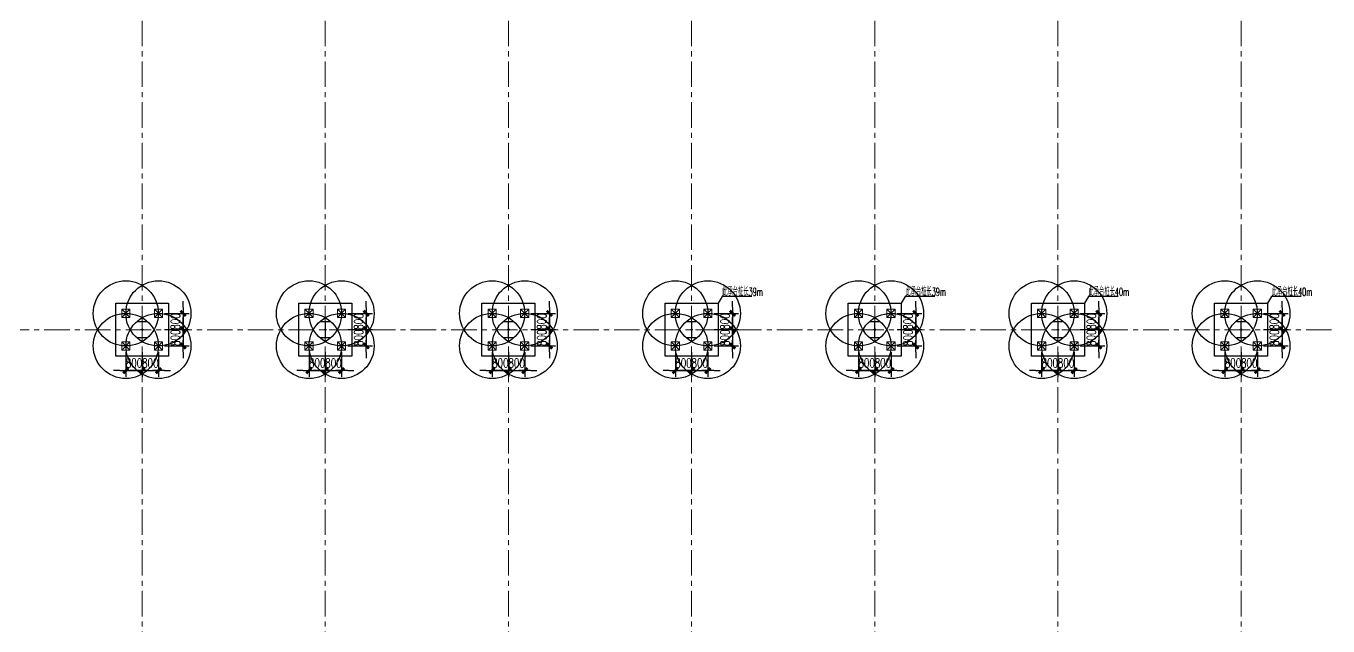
# Model space of a CAD drawing. Extents: x -1201378 to 2367219, y -619313 to 244905.
# Drawn here: x -770463 to -706489, y -233898 to -204438 of the extents above; entities that cross this region are included whole.
import ezdxf
from ezdxf.enums import TextEntityAlignment as Align

# ---------------------------------------------------------------- set-up
doc = ezdxf.new("R2010")
doc.units = 0
doc.header["$LTSCALE"] = 1000
doc.linetypes.add('CENTER', pattern=[2, 1.25, -0.25, 0.25, -0.25])
doc.layers.get('0').update_dxf_attribs({"linetype": 'CONTINUOUS'})
doc.layers.get('Defpoints').update_dxf_attribs({"linetype": 'CONTINUOUS'})
for name, color, linetype in [('A-WINDOW', 140, 'CONTINUOUS'), ('S-BG', 131, 'CONTINUOUS'), ('S-DIMZ', 115, 'CONTINUOUS'), ('S-DOTE1', 140, 'CENTER'), ('S-HATCH1-W', 252, 'CONTINUOUS')]:
    doc.layers.add(name, color=color, linetype=linetype)
for name, color, linetype, lineweight in [('S-axis', 111, 'CONTINUOUS', 0), ('S-col', 2, 'CONTINUOUS', 0), ('S-dote', 5, 'CENTER', 0), ('S-zhuang', 1, 'CONTINUOUS', 0)]:
    doc.layers.add(name, color=color, linetype=linetype, lineweight=lineweight)
doc.styles.add('SS1', font='tj-romans1.shx', dxfattribs={"width": 0.7, "bigfont": 'tj-hztxt1.shx'})
doc.dimstyles.new('S-150-ARCHI', dxfattribs={"dimscale": 150, "dimtxt": 3, "dimasz": 2, "dimexe": 2, "dimexo": 2, "dimgap": 1, "dimtad": 1, "dimdec": 0, "dimzin": 0, "dimdsep": 46, "dimtxsty": 'SS1', "dimblk1": 'TT', "dimblk2": 'TT', "dimsah": 1, "dimcen": 1, "dimclrd": 256, "dimclre": 256, "dimclrt": 256, "dimadec": 0, "dimazin": 0, "dimtfac": 1, "dimtdec": 0, "dimtix": 1, "dimtmove": 2, "dimatfit": 0, "dimldrblk": 'TT', "dimfxl": 2, "dimtolj": 1, "dimtzin": 0, "dimarcsym": 0})

# ---------------------------------------------------------------- blocks, each defined once
blk = doc.blocks.new('w42343243')
at = {"layer": 'S-col'}
blk.add_lwpolyline([(-165069, 621020), (-164639, 621020), (-164639, 621002), (-164848, 621002), (-164848, 620238), (-164639, 620238), (-164639, 620220), (-165069, 620220), (-165069, 620238), (-164860, 620238), (-164860, 621002), (-165069, 621002)], close=True, dxfattribs=at)
blk = doc.blocks.new('42343')
at = {"layer": 'A-WINDOW'}
for p in [(-45000, -35800), (-36000, -35800), (-27000, -35800), (-18000, -35800), (-9000, -35800), (0, -35800), (9000, -35800)]:
    blk.add_blockref('w42343243', p, dxfattribs=at)
blk = doc.blocks.new('3#轴网')
at = {"layer": 'S-dote'}
for p, q in [((-164758.5, -363428.2), (-164758.5, -277944.2)), ((-155758.5, -363428.2), (-155758.5, -277944.2)), ((-146758.5, -363428.2), (-146758.5, -277944.2)), ((-137758.5, -363428.2), (-137758.5, -277944.2)), ((-128758.5, -363428.2), (-128758.5, -277944.2)), ((-119758.5, -363428.2), (-119758.5, -277944.2)), ((-110758.5, -363428.2), (-110758.5, -277944.2)), ((-78316.2, -319348.2), (-273210.6, -319348.2))]:
    blk.add_line(p, q, dxfattribs=at)
blk = doc.blocks.new('S-ZHUANG-400')
at = {"layer": 'S-zhuang'}
for p, q in [((200, -200), (-200, 200)), ((-200, -200), (200, 200))]:
    blk.add_line(p, q, dxfattribs=at)
blk.add_lwpolyline([(-200, 200), (200, 200), (200, -200), (-200, -200)], close=True, dxfattribs=at)
blk = doc.blocks.new('CT4')
at = {"layer": 'Defpoints'}
for centre in [(-100831, -168442), (-99231, -168442), (-100831, -170042), (-99231, -170042)]:
    blk.add_circle(centre, 1600, dxfattribs=at)
at = {"layer": 'S-DOTE1', "ltscale": 0.25}
for p, q in [((-99971, -169242), (-100091, -169242)), ((-100031, -169182), (-100031, -169302))]:
    blk.add_line(p, q, dxfattribs=at)
at = {"layer": 'S-HATCH1-W'}
blk.add_lwpolyline([(-101331, -170542), (-101331, -167942), (-98731, -167942), (-98731, -170542)], close=True, dxfattribs=at)
at = {"layer": 'S-zhuang', "rotation": 90.00000000000001}
for p in [(-100831, -168442), (-99231, -168442), (-100831, -170042), (-99231, -170042)]:
    blk.add_blockref('S-ZHUANG-400', p, dxfattribs=at)
blk = doc.blocks.new('TT')
blk.add_line((-0.97, 0), (0.97, 0))
at = {"const_width": 0.45}
blk.add_lwpolyline([(-0.44, -0.44), (0.44, 0.44)], dxfattribs=at)
blk = doc.blocks.new('*D666')
at = {"layer": 'Defpoints', "color": 0, "transparency": 16777216}
for p in [(-765558, -220148), (-764758, -220148), (-764758, -221361)]:
    blk.add_point(p, dxfattribs=at)
at = {"layer": 'S-DIMZ', "lineweight": -2, "transparency": 16777216}
for p, q in [((-765558, -220448), (-765558, -221661)), ((-764758, -220448), (-764758, -221661)), ((-765858, -221361), (-766158, -221361)), ((-765558, -221361), (-764758, -221361)), ((-764458, -221361), (-764158, -221361))]:
    blk.add_line(p, q, dxfattribs=at)
at = {"layer": 'S-DIMZ', "lineweight": -2, "transparency": 16777216, "xscale": 300, "yscale": 300, "zscale": 300}
blk.add_blockref('TT', (-765558, -221361), dxfattribs=at)
at = {"layer": 'S-DIMZ', "lineweight": -2, "transparency": 16777216, "xscale": 300, "yscale": 300, "zscale": 300, "rotation": 180}
blk.add_blockref('TT', (-764758, -221361), dxfattribs=at)
at = {"layer": 'S-DIMZ', "transparency": 16777216, "insert": (-765158, -220986), "char_height": 450, "attachment_point": 5, "style": 'SS1'}
blk.add_mtext('\\A1;800', dxfattribs=at)
blk = doc.blocks.new('*D667')
at = {"layer": 'Defpoints', "color": 0, "transparency": 16777216}
for p in [(-764758, -220148), (-763958, -220148), (-763958, -221361)]:
    blk.add_point(p, dxfattribs=at)
at = {"layer": 'S-DIMZ', "lineweight": -2, "transparency": 16777216}
for p, q in [((-764758, -220448), (-764758, -221661)), ((-763958, -220448), (-763958, -221661)), ((-765058, -221361), (-765358, -221361)), ((-764758, -221361), (-763958, -221361)), ((-763658, -221361), (-763358, -221361))]:
    blk.add_line(p, q, dxfattribs=at)
at = {"layer": 'S-DIMZ', "lineweight": -2, "transparency": 16777216, "xscale": 300, "yscale": 300, "zscale": 300}
blk.add_blockref('TT', (-764758, -221361), dxfattribs=at)
at = {"layer": 'S-DIMZ', "lineweight": -2, "transparency": 16777216, "xscale": 300, "yscale": 300, "zscale": 300, "rotation": 180}
blk.add_blockref('TT', (-763958, -221361), dxfattribs=at)
at = {"layer": 'S-DIMZ', "transparency": 16777216, "insert": (-764358, -220986), "char_height": 450, "attachment_point": 5, "style": 'SS1'}
blk.add_mtext('\\A1;800', dxfattribs=at)
blk = doc.blocks.new('*D668')
at = {"layer": 'Defpoints', "color": 0, "transparency": 16777216}
for p in [(-763958, -218548), (-763958, -219348), (-762746, -219348)]:
    blk.add_point(p, dxfattribs=at)
at = {"layer": 'S-DIMZ', "lineweight": -2, "transparency": 16777216}
for p, q in [((-762746, -218248), (-762746, -217948)), ((-763658, -218548), (-762446, -218548)), ((-762746, -218548), (-762746, -219348)), ((-763658, -219348), (-762446, -219348)), ((-762746, -219648), (-762746, -219948))]:
    blk.add_line(p, q, dxfattribs=at)
at = {"layer": 'S-DIMZ', "lineweight": -2, "transparency": 16777216, "xscale": 300, "yscale": 300, "zscale": 300}
for p, rotation in [((-762746, -218548), 270), ((-762746, -219348), 90)]:
    blk.add_blockref('TT', p, dxfattribs=dict(at, rotation=rotation))
at = {"layer": 'S-DIMZ', "transparency": 16777216, "insert": (-763121, -218948), "char_height": 450, "attachment_point": 5, "rotation": 90, "style": 'SS1'}
blk.add_mtext('\\A1;800', dxfattribs=at)
blk = doc.blocks.new('*D669')
at = {"layer": 'Defpoints', "color": 0, "transparency": 16777216}
for p in [(-763958, -219348), (-763958, -220148), (-762746, -220148)]:
    blk.add_point(p, dxfattribs=at)
at = {"layer": 'S-DIMZ', "lineweight": -2, "transparency": 16777216}
for p, q in [((-762746, -219048), (-762746, -218748)), ((-763658, -219348), (-762446, -219348)), ((-762746, -219348), (-762746, -220148)), ((-763658, -220148), (-762446, -220148)), ((-762746, -220448), (-762746, -220748))]:
    blk.add_line(p, q, dxfattribs=at)
at = {"layer": 'S-DIMZ', "lineweight": -2, "transparency": 16777216, "xscale": 300, "yscale": 300, "zscale": 300}
for p, rotation in [((-762746, -219348), 270), ((-762746, -220148), 90)]:
    blk.add_blockref('TT', p, dxfattribs=dict(at, rotation=rotation))
at = {"layer": 'S-DIMZ', "transparency": 16777216, "insert": (-763121, -219748), "char_height": 450, "attachment_point": 5, "rotation": 90, "style": 'SS1'}
blk.add_mtext('\\A1;800', dxfattribs=at)
blk = doc.blocks.new('*D682')
at = {"layer": 'Defpoints', "color": 0, "transparency": 16777216}
for p in [(-756558, -220148), (-755758, -220148), (-755758, -221361)]:
    blk.add_point(p, dxfattribs=at)
at = {"layer": 'S-DIMZ', "lineweight": -2, "transparency": 16777216}
for p, q in [((-756558, -220448), (-756558, -221661)), ((-755758, -220448), (-755758, -221661)), ((-756858, -221361), (-757158, -221361)), ((-756558, -221361), (-755758, -221361)), ((-755458, -221361), (-755158, -221361))]:
    blk.add_line(p, q, dxfattribs=at)
at = {"layer": 'S-DIMZ', "lineweight": -2, "transparency": 16777216, "xscale": 300, "yscale": 300, "zscale": 300}
blk.add_blockref('TT', (-756558, -221361), dxfattribs=at)
at = {"layer": 'S-DIMZ', "lineweight": -2, "transparency": 16777216, "xscale": 300, "yscale": 300, "zscale": 300, "rotation": 180}
blk.add_blockref('TT', (-755758, -221361), dxfattribs=at)
at = {"layer": 'S-DIMZ', "transparency": 16777216, "insert": (-756158, -220986), "char_height": 450, "attachment_point": 5, "style": 'SS1'}
blk.add_mtext('\\A1;800', dxfattribs=at)
blk = doc.blocks.new('*D683')
at = {"layer": 'Defpoints', "color": 0, "transparency": 16777216}
for p in [(-755758, -220148), (-754958, -220148), (-754958, -221361)]:
    blk.add_point(p, dxfattribs=at)
at = {"layer": 'S-DIMZ', "lineweight": -2, "transparency": 16777216}
for p, q in [((-755758, -220448), (-755758, -221661)), ((-754958, -220448), (-754958, -221661)), ((-756058, -221361), (-756358, -221361)), ((-755758, -221361), (-754958, -221361)), ((-754658, -221361), (-754358, -221361))]:
    blk.add_line(p, q, dxfattribs=at)
at = {"layer": 'S-DIMZ', "lineweight": -2, "transparency": 16777216, "xscale": 300, "yscale": 300, "zscale": 300}
blk.add_blockref('TT', (-755758, -221361), dxfattribs=at)
at = {"layer": 'S-DIMZ', "lineweight": -2, "transparency": 16777216, "xscale": 300, "yscale": 300, "zscale": 300, "rotation": 180}
blk.add_blockref('TT', (-754958, -221361), dxfattribs=at)
at = {"layer": 'S-DIMZ', "transparency": 16777216, "insert": (-755358, -220986), "char_height": 450, "attachment_point": 5, "style": 'SS1'}
blk.add_mtext('\\A1;800', dxfattribs=at)
blk = doc.blocks.new('*D684')
at = {"layer": 'Defpoints', "color": 0, "transparency": 16777216}
for p in [(-754958, -218548), (-754958, -219348), (-753746, -219348)]:
    blk.add_point(p, dxfattribs=at)
at = {"layer": 'S-DIMZ', "lineweight": -2, "transparency": 16777216}
for p, q in [((-753746, -218248), (-753746, -217948)), ((-754658, -218548), (-753446, -218548)), ((-753746, -218548), (-753746, -219348)), ((-754658, -219348), (-753446, -219348)), ((-753746, -219648), (-753746, -219948))]:
    blk.add_line(p, q, dxfattribs=at)
at = {"layer": 'S-DIMZ', "lineweight": -2, "transparency": 16777216, "xscale": 300, "yscale": 300, "zscale": 300}
for p, rotation in [((-753746, -218548), 270), ((-753746, -219348), 90)]:
    blk.add_blockref('TT', p, dxfattribs=dict(at, rotation=rotation))
at = {"layer": 'S-DIMZ', "transparency": 16777216, "insert": (-754121, -218948), "char_height": 450, "attachment_point": 5, "rotation": 90, "style": 'SS1'}
blk.add_mtext('\\A1;800', dxfattribs=at)
blk = doc.blocks.new('*D685')
at = {"layer": 'Defpoints', "color": 0, "transparency": 16777216}
for p in [(-754958, -219348), (-754958, -220148), (-753746, -220148)]:
    blk.add_point(p, dxfattribs=at)
at = {"layer": 'S-DIMZ', "lineweight": -2, "transparency": 16777216}
for p, q in [((-753746, -219048), (-753746, -218748)), ((-754658, -219348), (-753446, -219348)), ((-753746, -219348), (-753746, -220148)), ((-754658, -220148), (-753446, -220148)), ((-753746, -220448), (-753746, -220748))]:
    blk.add_line(p, q, dxfattribs=at)
at = {"layer": 'S-DIMZ', "lineweight": -2, "transparency": 16777216, "xscale": 300, "yscale": 300, "zscale": 300}
for p, rotation in [((-753746, -219348), 270), ((-753746, -220148), 90)]:
    blk.add_blockref('TT', p, dxfattribs=dict(at, rotation=rotation))
at = {"layer": 'S-DIMZ', "transparency": 16777216, "insert": (-754121, -219748), "char_height": 450, "attachment_point": 5, "rotation": 90, "style": 'SS1'}
blk.add_mtext('\\A1;800', dxfattribs=at)
blk = doc.blocks.new('*D698')
at = {"layer": 'Defpoints', "color": 0, "transparency": 16777216}
for p in [(-747558, -220148), (-746758, -220148), (-746758, -221361)]:
    blk.add_point(p, dxfattribs=at)
at = {"layer": 'S-DIMZ', "lineweight": -2, "transparency": 16777216}
for p, q in [((-747558, -220448), (-747558, -221661)), ((-746758, -220448), (-746758, -221661)), ((-747858, -221361), (-748158, -221361)), ((-747558, -221361), (-746758, -221361)), ((-746458, -221361), (-746158, -221361))]:
    blk.add_line(p, q, dxfattribs=at)
at = {"layer": 'S-DIMZ', "lineweight": -2, "transparency": 16777216, "xscale": 300, "yscale": 300, "zscale": 300}
blk.add_blockref('TT', (-747558, -221361), dxfattribs=at)
at = {"layer": 'S-DIMZ', "lineweight": -2, "transparency": 16777216, "xscale": 300, "yscale": 300, "zscale": 300, "rotation": 180}
blk.add_blockref('TT', (-746758, -221361), dxfattribs=at)
at = {"layer": 'S-DIMZ', "transparency": 16777216, "insert": (-747158, -220986), "char_height": 450, "attachment_point": 5, "style": 'SS1'}
blk.add_mtext('\\A1;800', dxfattribs=at)
blk = doc.blocks.new('*D699')
at = {"layer": 'Defpoints', "color": 0, "transparency": 16777216}
for p in [(-746758, -220148), (-745958, -220148), (-745958, -221361)]:
    blk.add_point(p, dxfattribs=at)
at = {"layer": 'S-DIMZ', "lineweight": -2, "transparency": 16777216}
for p, q in [((-746758, -220448), (-746758, -221661)), ((-745958, -220448), (-745958, -221661)), ((-747058, -221361), (-747358, -221361)), ((-746758, -221361), (-745958, -221361)), ((-745658, -221361), (-745358, -221361))]:
    blk.add_line(p, q, dxfattribs=at)
at = {"layer": 'S-DIMZ', "lineweight": -2, "transparency": 16777216, "xscale": 300, "yscale": 300, "zscale": 300}
blk.add_blockref('TT', (-746758, -221361), dxfattribs=at)
at = {"layer": 'S-DIMZ', "lineweight": -2, "transparency": 16777216, "xscale": 300, "yscale": 300, "zscale": 300, "rotation": 180}
blk.add_blockref('TT', (-745958, -221361), dxfattribs=at)
at = {"layer": 'S-DIMZ', "transparency": 16777216, "insert": (-746358, -220986), "char_height": 450, "attachment_point": 5, "style": 'SS1'}
blk.add_mtext('\\A1;800', dxfattribs=at)
blk = doc.blocks.new('*D700')
at = {"layer": 'Defpoints', "color": 0, "transparency": 16777216}
for p in [(-745958, -218548), (-745958, -219348), (-744746, -219348)]:
    blk.add_point(p, dxfattribs=at)
at = {"layer": 'S-DIMZ', "lineweight": -2, "transparency": 16777216}
for p, q in [((-744746, -218248), (-744746, -217948)), ((-745658, -218548), (-744446, -218548)), ((-744746, -218548), (-744746, -219348)), ((-745658, -219348), (-744446, -219348)), ((-744746, -219648), (-744746, -219948))]:
    blk.add_line(p, q, dxfattribs=at)
at = {"layer": 'S-DIMZ', "lineweight": -2, "transparency": 16777216, "xscale": 300, "yscale": 300, "zscale": 300}
for p, rotation in [((-744746, -218548), 270), ((-744746, -219348), 90)]:
    blk.add_blockref('TT', p, dxfattribs=dict(at, rotation=rotation))
at = {"layer": 'S-DIMZ', "transparency": 16777216, "insert": (-745121, -218948), "char_height": 450, "attachment_point": 5, "rotation": 90, "style": 'SS1'}
blk.add_mtext('\\A1;800', dxfattribs=at)
blk = doc.blocks.new('*D701')
at = {"layer": 'Defpoints', "color": 0, "transparency": 16777216}
for p in [(-745958, -219348), (-745958, -220148), (-744746, -220148)]:
    blk.add_point(p, dxfattribs=at)
at = {"layer": 'S-DIMZ', "lineweight": -2, "transparency": 16777216}
for p, q in [((-744746, -219048), (-744746, -218748)), ((-745658, -219348), (-744446, -219348)), ((-744746, -219348), (-744746, -220148)), ((-745658, -220148), (-744446, -220148)), ((-744746, -220448), (-744746, -220748))]:
    blk.add_line(p, q, dxfattribs=at)
at = {"layer": 'S-DIMZ', "lineweight": -2, "transparency": 16777216, "xscale": 300, "yscale": 300, "zscale": 300}
for p, rotation in [((-744746, -219348), 270), ((-744746, -220148), 90)]:
    blk.add_blockref('TT', p, dxfattribs=dict(at, rotation=rotation))
at = {"layer": 'S-DIMZ', "transparency": 16777216, "insert": (-745121, -219748), "char_height": 450, "attachment_point": 5, "rotation": 90, "style": 'SS1'}
blk.add_mtext('\\A1;800', dxfattribs=at)
blk = doc.blocks.new('*D714')
at = {"layer": 'Defpoints', "color": 0, "transparency": 16777216}
for p in [(-738558, -220148), (-737758, -220148), (-737758, -221361)]:
    blk.add_point(p, dxfattribs=at)
at = {"layer": 'S-DIMZ', "lineweight": -2, "transparency": 16777216}
for p, q in [((-738558, -220448), (-738558, -221661)), ((-737758, -220448), (-737758, -221661)), ((-738858, -221361), (-739158, -221361)), ((-738558, -221361), (-737758, -221361)), ((-737458, -221361), (-737158, -221361))]:
    blk.add_line(p, q, dxfattribs=at)
at = {"layer": 'S-DIMZ', "lineweight": -2, "transparency": 16777216, "xscale": 300, "yscale": 300, "zscale": 300}
blk.add_blockref('TT', (-738558, -221361), dxfattribs=at)
at = {"layer": 'S-DIMZ', "lineweight": -2, "transparency": 16777216, "xscale": 300, "yscale": 300, "zscale": 300, "rotation": 180}
blk.add_blockref('TT', (-737758, -221361), dxfattribs=at)
at = {"layer": 'S-DIMZ', "transparency": 16777216, "insert": (-738158, -220986), "char_height": 450, "attachment_point": 5, "style": 'SS1'}
blk.add_mtext('\\A1;800', dxfattribs=at)
blk = doc.blocks.new('*D715')
at = {"layer": 'Defpoints', "color": 0, "transparency": 16777216}
for p in [(-737758, -220148), (-736958, -220148), (-736958, -221361)]:
    blk.add_point(p, dxfattribs=at)
at = {"layer": 'S-DIMZ', "lineweight": -2, "transparency": 16777216}
for p, q in [((-737758, -220448), (-737758, -221661)), ((-736958, -220448), (-736958, -221661)), ((-738058, -221361), (-738358, -221361)), ((-737758, -221361), (-736958, -221361)), ((-736658, -221361), (-736358, -221361))]:
    blk.add_line(p, q, dxfattribs=at)
at = {"layer": 'S-DIMZ', "lineweight": -2, "transparency": 16777216, "xscale": 300, "yscale": 300, "zscale": 300}
blk.add_blockref('TT', (-737758, -221361), dxfattribs=at)
at = {"layer": 'S-DIMZ', "lineweight": -2, "transparency": 16777216, "xscale": 300, "yscale": 300, "zscale": 300, "rotation": 180}
blk.add_blockref('TT', (-736958, -221361), dxfattribs=at)
at = {"layer": 'S-DIMZ', "transparency": 16777216, "insert": (-737358, -220986), "char_height": 450, "attachment_point": 5, "style": 'SS1'}
blk.add_mtext('\\A1;800', dxfattribs=at)
blk = doc.blocks.new('*D716')
at = {"layer": 'Defpoints', "color": 0, "transparency": 16777216}
for p in [(-736958, -218548), (-736958, -219348), (-735746, -219348)]:
    blk.add_point(p, dxfattribs=at)
at = {"layer": 'S-DIMZ', "lineweight": -2, "transparency": 16777216}
for p, q in [((-735746, -218248), (-735746, -217948)), ((-736658, -218548), (-735446, -218548)), ((-735746, -218548), (-735746, -219348)), ((-736658, -219348), (-735446, -219348)), ((-735746, -219648), (-735746, -219948))]:
    blk.add_line(p, q, dxfattribs=at)
at = {"layer": 'S-DIMZ', "lineweight": -2, "transparency": 16777216, "xscale": 300, "yscale": 300, "zscale": 300}
for p, rotation in [((-735746, -218548), 270), ((-735746, -219348), 90)]:
    blk.add_blockref('TT', p, dxfattribs=dict(at, rotation=rotation))
at = {"layer": 'S-DIMZ', "transparency": 16777216, "insert": (-736121, -218948), "char_height": 450, "attachment_point": 5, "rotation": 90, "style": 'SS1'}
blk.add_mtext('\\A1;800', dxfattribs=at)
blk = doc.blocks.new('*D717')
at = {"layer": 'Defpoints', "color": 0, "transparency": 16777216}
for p in [(-736958, -219348), (-736958, -220148), (-735746, -220148)]:
    blk.add_point(p, dxfattribs=at)
at = {"layer": 'S-DIMZ', "lineweight": -2, "transparency": 16777216}
for p, q in [((-735746, -219048), (-735746, -218748)), ((-736658, -219348), (-735446, -219348)), ((-735746, -219348), (-735746, -220148)), ((-736658, -220148), (-735446, -220148)), ((-735746, -220448), (-735746, -220748))]:
    blk.add_line(p, q, dxfattribs=at)
at = {"layer": 'S-DIMZ', "lineweight": -2, "transparency": 16777216, "xscale": 300, "yscale": 300, "zscale": 300}
for p, rotation in [((-735746, -219348), 270), ((-735746, -220148), 90)]:
    blk.add_blockref('TT', p, dxfattribs=dict(at, rotation=rotation))
at = {"layer": 'S-DIMZ', "transparency": 16777216, "insert": (-736121, -219748), "char_height": 450, "attachment_point": 5, "rotation": 90, "style": 'SS1'}
blk.add_mtext('\\A1;800', dxfattribs=at)
blk = doc.blocks.new('*D730')
at = {"layer": 'Defpoints', "color": 0, "transparency": 16777216}
for p in [(-729558, -220148), (-728758, -220148), (-728758, -221361)]:
    blk.add_point(p, dxfattribs=at)
at = {"layer": 'S-DIMZ', "lineweight": -2, "transparency": 16777216}
for p, q in [((-729558, -220448), (-729558, -221661)), ((-728758, -220448), (-728758, -221661)), ((-729858, -221361), (-730158, -221361)), ((-729558, -221361), (-728758, -221361)), ((-728458, -221361), (-728158, -221361))]:
    blk.add_line(p, q, dxfattribs=at)
at = {"layer": 'S-DIMZ', "lineweight": -2, "transparency": 16777216, "xscale": 300, "yscale": 300, "zscale": 300}
blk.add_blockref('TT', (-729558, -221361), dxfattribs=at)
at = {"layer": 'S-DIMZ', "lineweight": -2, "transparency": 16777216, "xscale": 300, "yscale": 300, "zscale": 300, "rotation": 180}
blk.add_blockref('TT', (-728758, -221361), dxfattribs=at)
at = {"layer": 'S-DIMZ', "transparency": 16777216, "insert": (-729158, -220986), "char_height": 450, "attachment_point": 5, "style": 'SS1'}
blk.add_mtext('\\A1;800', dxfattribs=at)
blk = doc.blocks.new('*D731')
at = {"layer": 'Defpoints', "color": 0, "transparency": 16777216}
for p in [(-728758, -220148), (-727958, -220148), (-727958, -221361)]:
    blk.add_point(p, dxfattribs=at)
at = {"layer": 'S-DIMZ', "lineweight": -2, "transparency": 16777216}
for p, q in [((-728758, -220448), (-728758, -221661)), ((-727958, -220448), (-727958, -221661)), ((-729058, -221361), (-729358, -221361)), ((-728758, -221361), (-727958, -221361)), ((-727658, -221361), (-727358, -221361))]:
    blk.add_line(p, q, dxfattribs=at)
at = {"layer": 'S-DIMZ', "lineweight": -2, "transparency": 16777216, "xscale": 300, "yscale": 300, "zscale": 300}
blk.add_blockref('TT', (-728758, -221361), dxfattribs=at)
at = {"layer": 'S-DIMZ', "lineweight": -2, "transparency": 16777216, "xscale": 300, "yscale": 300, "zscale": 300, "rotation": 180}
blk.add_blockref('TT', (-727958, -221361), dxfattribs=at)
at = {"layer": 'S-DIMZ', "transparency": 16777216, "insert": (-728358, -220986), "char_height": 450, "attachment_point": 5, "style": 'SS1'}
blk.add_mtext('\\A1;800', dxfattribs=at)
blk = doc.blocks.new('*D732')
at = {"layer": 'Defpoints', "color": 0, "transparency": 16777216}
for p in [(-727958, -218548), (-727958, -219348), (-726746, -219348)]:
    blk.add_point(p, dxfattribs=at)
at = {"layer": 'S-DIMZ', "lineweight": -2, "transparency": 16777216}
for p, q in [((-726746, -218248), (-726746, -217948)), ((-727658, -218548), (-726446, -218548)), ((-726746, -218548), (-726746, -219348)), ((-727658, -219348), (-726446, -219348)), ((-726746, -219648), (-726746, -219948))]:
    blk.add_line(p, q, dxfattribs=at)
at = {"layer": 'S-DIMZ', "lineweight": -2, "transparency": 16777216, "xscale": 300, "yscale": 300, "zscale": 300}
for p, rotation in [((-726746, -218548), 270), ((-726746, -219348), 90)]:
    blk.add_blockref('TT', p, dxfattribs=dict(at, rotation=rotation))
at = {"layer": 'S-DIMZ', "transparency": 16777216, "insert": (-727121, -218948), "char_height": 450, "attachment_point": 5, "rotation": 90, "style": 'SS1'}
blk.add_mtext('\\A1;800', dxfattribs=at)
blk = doc.blocks.new('*D733')
at = {"layer": 'Defpoints', "color": 0, "transparency": 16777216}
for p in [(-727958, -219348), (-727958, -220148), (-726746, -220148)]:
    blk.add_point(p, dxfattribs=at)
at = {"layer": 'S-DIMZ', "lineweight": -2, "transparency": 16777216}
for p, q in [((-726746, -219048), (-726746, -218748)), ((-727658, -219348), (-726446, -219348)), ((-726746, -219348), (-726746, -220148)), ((-727658, -220148), (-726446, -220148)), ((-726746, -220448), (-726746, -220748))]:
    blk.add_line(p, q, dxfattribs=at)
at = {"layer": 'S-DIMZ', "lineweight": -2, "transparency": 16777216, "xscale": 300, "yscale": 300, "zscale": 300}
for p, rotation in [((-726746, -219348), 270), ((-726746, -220148), 90)]:
    blk.add_blockref('TT', p, dxfattribs=dict(at, rotation=rotation))
at = {"layer": 'S-DIMZ', "transparency": 16777216, "insert": (-727121, -219748), "char_height": 450, "attachment_point": 5, "rotation": 90, "style": 'SS1'}
blk.add_mtext('\\A1;800', dxfattribs=at)
blk = doc.blocks.new('*D746')
at = {"layer": 'Defpoints', "color": 0, "transparency": 16777216}
for p in [(-720558, -220148), (-719758, -220148), (-719758, -221361)]:
    blk.add_point(p, dxfattribs=at)
at = {"layer": 'S-DIMZ', "lineweight": -2, "transparency": 16777216}
for p, q in [((-720558, -220448), (-720558, -221661)), ((-719758, -220448), (-719758, -221661)), ((-720858, -221361), (-721158, -221361)), ((-720558, -221361), (-719758, -221361)), ((-719458, -221361), (-719158, -221361))]:
    blk.add_line(p, q, dxfattribs=at)
at = {"layer": 'S-DIMZ', "lineweight": -2, "transparency": 16777216, "xscale": 300, "yscale": 300, "zscale": 300}
blk.add_blockref('TT', (-720558, -221361), dxfattribs=at)
at = {"layer": 'S-DIMZ', "lineweight": -2, "transparency": 16777216, "xscale": 300, "yscale": 300, "zscale": 300, "rotation": 180}
blk.add_blockref('TT', (-719758, -221361), dxfattribs=at)
at = {"layer": 'S-DIMZ', "transparency": 16777216, "insert": (-720158, -220986), "char_height": 450, "attachment_point": 5, "style": 'SS1'}
blk.add_mtext('\\A1;800', dxfattribs=at)
blk = doc.blocks.new('*D747')
at = {"layer": 'Defpoints', "color": 0, "transparency": 16777216}
for p in [(-719758, -220148), (-718958, -220148), (-718958, -221361)]:
    blk.add_point(p, dxfattribs=at)
at = {"layer": 'S-DIMZ', "lineweight": -2, "transparency": 16777216}
for p, q in [((-719758, -220448), (-719758, -221661)), ((-718958, -220448), (-718958, -221661)), ((-720058, -221361), (-720358, -221361)), ((-719758, -221361), (-718958, -221361)), ((-718658, -221361), (-718358, -221361))]:
    blk.add_line(p, q, dxfattribs=at)
at = {"layer": 'S-DIMZ', "lineweight": -2, "transparency": 16777216, "xscale": 300, "yscale": 300, "zscale": 300}
blk.add_blockref('TT', (-719758, -221361), dxfattribs=at)
at = {"layer": 'S-DIMZ', "lineweight": -2, "transparency": 16777216, "xscale": 300, "yscale": 300, "zscale": 300, "rotation": 180}
blk.add_blockref('TT', (-718958, -221361), dxfattribs=at)
at = {"layer": 'S-DIMZ', "transparency": 16777216, "insert": (-719358, -220986), "char_height": 450, "attachment_point": 5, "style": 'SS1'}
blk.add_mtext('\\A1;800', dxfattribs=at)
blk = doc.blocks.new('*D748')
at = {"layer": 'Defpoints', "color": 0, "transparency": 16777216}
for p in [(-718958, -218548), (-718958, -219348), (-717746, -219348)]:
    blk.add_point(p, dxfattribs=at)
at = {"layer": 'S-DIMZ', "lineweight": -2, "transparency": 16777216}
for p, q in [((-717746, -218248), (-717746, -217948)), ((-718658, -218548), (-717446, -218548)), ((-717746, -218548), (-717746, -219348)), ((-718658, -219348), (-717446, -219348)), ((-717746, -219648), (-717746, -219948))]:
    blk.add_line(p, q, dxfattribs=at)
at = {"layer": 'S-DIMZ', "lineweight": -2, "transparency": 16777216, "xscale": 300, "yscale": 300, "zscale": 300}
for p, rotation in [((-717746, -218548), 270), ((-717746, -219348), 90)]:
    blk.add_blockref('TT', p, dxfattribs=dict(at, rotation=rotation))
at = {"layer": 'S-DIMZ', "transparency": 16777216, "insert": (-718121, -218948), "char_height": 450, "attachment_point": 5, "rotation": 90, "style": 'SS1'}
blk.add_mtext('\\A1;800', dxfattribs=at)
blk = doc.blocks.new('*D749')
at = {"layer": 'Defpoints', "color": 0, "transparency": 16777216}
for p in [(-718958, -219348), (-718958, -220148), (-717746, -220148)]:
    blk.add_point(p, dxfattribs=at)
at = {"layer": 'S-DIMZ', "lineweight": -2, "transparency": 16777216}
for p, q in [((-717746, -219048), (-717746, -218748)), ((-718658, -219348), (-717446, -219348)), ((-717746, -219348), (-717746, -220148)), ((-718658, -220148), (-717446, -220148)), ((-717746, -220448), (-717746, -220748))]:
    blk.add_line(p, q, dxfattribs=at)
at = {"layer": 'S-DIMZ', "lineweight": -2, "transparency": 16777216, "xscale": 300, "yscale": 300, "zscale": 300}
for p, rotation in [((-717746, -219348), 270), ((-717746, -220148), 90)]:
    blk.add_blockref('TT', p, dxfattribs=dict(at, rotation=rotation))
at = {"layer": 'S-DIMZ', "transparency": 16777216, "insert": (-718121, -219748), "char_height": 450, "attachment_point": 5, "rotation": 90, "style": 'SS1'}
blk.add_mtext('\\A1;800', dxfattribs=at)
blk = doc.blocks.new('*D762')
at = {"layer": 'Defpoints', "color": 0, "transparency": 16777216}
for p in [(-711558, -220148), (-710758, -220148), (-710758, -221361)]:
    blk.add_point(p, dxfattribs=at)
at = {"layer": 'S-DIMZ', "lineweight": -2, "transparency": 16777216}
for p, q in [((-711558, -220448), (-711558, -221661)), ((-710758, -220448), (-710758, -221661)), ((-711858, -221361), (-712158, -221361)), ((-711558, -221361), (-710758, -221361)), ((-710458, -221361), (-710158, -221361))]:
    blk.add_line(p, q, dxfattribs=at)
at = {"layer": 'S-DIMZ', "lineweight": -2, "transparency": 16777216, "xscale": 300, "yscale": 300, "zscale": 300}
blk.add_blockref('TT', (-711558, -221361), dxfattribs=at)
at = {"layer": 'S-DIMZ', "lineweight": -2, "transparency": 16777216, "xscale": 300, "yscale": 300, "zscale": 300, "rotation": 180}
blk.add_blockref('TT', (-710758, -221361), dxfattribs=at)
at = {"layer": 'S-DIMZ', "transparency": 16777216, "insert": (-711158, -220986), "char_height": 450, "attachment_point": 5, "style": 'SS1'}
blk.add_mtext('\\A1;800', dxfattribs=at)
blk = doc.blocks.new('*D763')
at = {"layer": 'Defpoints', "color": 0, "transparency": 16777216}
for p in [(-710758, -220148), (-709958, -220148), (-709958, -221361)]:
    blk.add_point(p, dxfattribs=at)
at = {"layer": 'S-DIMZ', "lineweight": -2, "transparency": 16777216}
for p, q in [((-710758, -220448), (-710758, -221661)), ((-709958, -220448), (-709958, -221661)), ((-711058, -221361), (-711358, -221361)), ((-710758, -221361), (-709958, -221361)), ((-709658, -221361), (-709358, -221361))]:
    blk.add_line(p, q, dxfattribs=at)
at = {"layer": 'S-DIMZ', "lineweight": -2, "transparency": 16777216, "xscale": 300, "yscale": 300, "zscale": 300}
blk.add_blockref('TT', (-710758, -221361), dxfattribs=at)
at = {"layer": 'S-DIMZ', "lineweight": -2, "transparency": 16777216, "xscale": 300, "yscale": 300, "zscale": 300, "rotation": 180}
blk.add_blockref('TT', (-709958, -221361), dxfattribs=at)
at = {"layer": 'S-DIMZ', "transparency": 16777216, "insert": (-710358, -220986), "char_height": 450, "attachment_point": 5, "style": 'SS1'}
blk.add_mtext('\\A1;800', dxfattribs=at)
blk = doc.blocks.new('*D764')
at = {"layer": 'Defpoints', "color": 0, "transparency": 16777216}
for p in [(-709958, -218548), (-709958, -219348), (-708746, -219348)]:
    blk.add_point(p, dxfattribs=at)
at = {"layer": 'S-DIMZ', "lineweight": -2, "transparency": 16777216}
for p, q in [((-708746, -218248), (-708746, -217948)), ((-709658, -218548), (-708446, -218548)), ((-708746, -218548), (-708746, -219348)), ((-709658, -219348), (-708446, -219348)), ((-708746, -219648), (-708746, -219948))]:
    blk.add_line(p, q, dxfattribs=at)
at = {"layer": 'S-DIMZ', "lineweight": -2, "transparency": 16777216, "xscale": 300, "yscale": 300, "zscale": 300}
for p, rotation in [((-708746, -218548), 270), ((-708746, -219348), 90)]:
    blk.add_blockref('TT', p, dxfattribs=dict(at, rotation=rotation))
at = {"layer": 'S-DIMZ', "transparency": 16777216, "insert": (-709121, -218948), "char_height": 450, "attachment_point": 5, "rotation": 90, "style": 'SS1'}
blk.add_mtext('\\A1;800', dxfattribs=at)
blk = doc.blocks.new('*D765')
at = {"layer": 'Defpoints', "color": 0, "transparency": 16777216}
for p in [(-709958, -219348), (-709958, -220148), (-708746, -220148)]:
    blk.add_point(p, dxfattribs=at)
at = {"layer": 'S-DIMZ', "lineweight": -2, "transparency": 16777216}
for p, q in [((-708746, -219048), (-708746, -218748)), ((-709658, -219348), (-708446, -219348)), ((-708746, -219348), (-708746, -220148)), ((-709658, -220148), (-708446, -220148)), ((-708746, -220448), (-708746, -220748))]:
    blk.add_line(p, q, dxfattribs=at)
at = {"layer": 'S-DIMZ', "lineweight": -2, "transparency": 16777216, "xscale": 300, "yscale": 300, "zscale": 300}
for p, rotation in [((-708746, -219348), 270), ((-708746, -220148), 90)]:
    blk.add_blockref('TT', p, dxfattribs=dict(at, rotation=rotation))
at = {"layer": 'S-DIMZ', "transparency": 16777216, "insert": (-709121, -219748), "char_height": 450, "attachment_point": 5, "rotation": 90, "style": 'SS1'}
blk.add_mtext('\\A1;800', dxfattribs=at)

msp = doc.modelspace()

# ---------------------------------------------------------------- linework, layer by layer
at = {"layer": 'S-BG'}
for points in [[(-734803.9, -217711.3), (-736264.1, -217711.3), (-736458.5, -218048.2)], [(-725803.9, -217711.3), (-727264.1, -217711.3), (-727458.5, -218048.2)], [(-716803.9, -217711.3), (-718264.1, -217711.3), (-718458.5, -218048.2)], [(-707803.9, -217711.3), (-709264.1, -217711.3), (-709458.5, -218048.2)]]:
    msp.add_lwpolyline(points, dxfattribs=at)

# ---------------------------------------------------------------- block references
at = {"layer": 'S-axis'}
msp.add_blockref('3#轴网', (-600000, 100000), dxfattribs=at)
at = {"layer": 'S-col'}
msp.add_blockref('42343', (-554904.3, -804168.2), dxfattribs=at)
at = {"layer": 'S-zhuang'}
for p in [(-664727.3, -50106.2), (-655727.3, -50106.2), (-646727.3, -50106.2), (-637727.3, -50106.2), (-628727.3, -50106.2), (-619727.3, -50106.2), (-610727.3, -50106.2)]:
    msp.add_blockref('CT4', p, dxfattribs=at)

# ---------------------------------------------------------------- texts
at = {"layer": 'S-BG', "style": 'SS1', "width": 0.5}
for s, p in [('此承台桩长39m', (-736257.8, -217490.9)), ('此承台桩长39m', (-727257.8, -217490.9)), ('此承台桩长40m', (-718257.8, -217490.9)), ('此承台桩长40m', (-709257.8, -217490.9))]:
    msp.add_text(s, height=400, dxfattribs=at).set_placement(p, align=Align.MIDDLE_LEFT)

# ---------------------------------------------------------------- dimensions: what is measured, and where the dimension line sits
at = {"layer": 'S-DIMZ'}
for base, p1, p2, picture, middle in [((-762746, -219348.2), (-763958.4, -218548.2), (-763958.4, -219348.2), '*D668', (-763121, -218948.2)), ((-753746, -219348.2), (-754958.4, -218548.2), (-754958.4, -219348.2), '*D684', (-754121, -218948.2)), ((-744746, -219348.2), (-745958.4, -218548.2), (-745958.4, -219348.2), '*D700', (-745121, -218948.2)), ((-735746, -219348.2), (-736958.4, -218548.2), (-736958.4, -219348.2), '*D716', (-736121, -218948.2)), ((-726746, -219348.2), (-727958.4, -218548.2), (-727958.4, -219348.2), '*D732', (-727121, -218948.2)), ((-717746, -219348.2), (-718958.4, -218548.2), (-718958.4, -219348.2), '*D748', (-718121, -218948.2)), ((-708746, -219348.2), (-709958.4, -218548.2), (-709958.4, -219348.2), '*D764', (-709121, -218948.2)), ((-762746, -220148.2), (-763958.4, -219348.2), (-763958.4, -220148.2), '*D669', (-763121, -219748.2)), ((-753746, -220148.2), (-754958.4, -219348.2), (-754958.4, -220148.2), '*D685', (-754121, -219748.2)), ((-744746, -220148.2), (-745958.4, -219348.2), (-745958.4, -220148.2), '*D701', (-745121, -219748.2)), ((-735746, -220148.2), (-736958.4, -219348.2), (-736958.4, -220148.2), '*D717', (-736121, -219748.2)), ((-726746, -220148.2), (-727958.4, -219348.2), (-727958.4, -220148.2), '*D733', (-727121, -219748.2)), ((-717746, -220148.2), (-718958.4, -219348.2), (-718958.4, -220148.2), '*D749', (-718121, -219748.2)), ((-708746, -220148.2), (-709958.4, -219348.2), (-709958.4, -220148.2), '*D765', (-709121, -219748.2))]:
    dim = msp.add_linear_dim(base=base, p1=p1, p2=p2, angle=270, dimstyle='S-150-ARCHI', override={"dimexo": 2}, dxfattribs=at)
    dim.commit()
    dim.dimension.update_dxf_attribs({"geometry": picture, "text_midpoint": middle})
for base, p1, p2, picture, middle in [((-764758.5, -221360.7), (-765558.4, -220148.2), (-764758.5, -220148.2), '*D666', (-765158.4, -220985.7)), ((-763958.4, -221360.7), (-764758.5, -220148.2), (-763958.4, -220148.2), '*D667', (-764358.4, -220985.7)), ((-755758.5, -221360.7), (-756558.4, -220148.2), (-755758.5, -220148.2), '*D682', (-756158.4, -220985.7)), ((-754958.4, -221360.7), (-755758.5, -220148.2), (-754958.4, -220148.2), '*D683', (-755358.4, -220985.7)), ((-746758.5, -221360.7), (-747558.4, -220148.2), (-746758.5, -220148.2), '*D698', (-747158.4, -220985.7)), ((-745958.4, -221360.7), (-746758.5, -220148.2), (-745958.4, -220148.2), '*D699', (-746358.4, -220985.7)), ((-737758.5, -221360.7), (-738558.4, -220148.2), (-737758.5, -220148.2), '*D714', (-738158.4, -220985.7)), ((-736958.4, -221360.7), (-737758.5, -220148.2), (-736958.4, -220148.2), '*D715', (-737358.4, -220985.7)), ((-728758.5, -221360.7), (-729558.4, -220148.2), (-728758.5, -220148.2), '*D730', (-729158.4, -220985.7)), ((-727958.4, -221360.7), (-728758.5, -220148.2), (-727958.4, -220148.2), '*D731', (-728358.4, -220985.7)), ((-719758.5, -221360.7), (-720558.4, -220148.2), (-719758.5, -220148.2), '*D746', (-720158.4, -220985.7)), ((-718958.4, -221360.7), (-719758.5, -220148.2), (-718958.4, -220148.2), '*D747', (-719358.4, -220985.7)), ((-710758.5, -221360.7), (-711558.4, -220148.2), (-710758.5, -220148.2), '*D762', (-711158.4, -220985.7)), ((-709958.4, -221360.7), (-710758.5, -220148.2), (-709958.4, -220148.2), '*D763', (-710358.4, -220985.7))]:
    dim = msp.add_linear_dim(base=base, p1=p1, p2=p2, dimstyle='S-150-ARCHI', override={"dimexo": 2}, dxfattribs=at)
    dim.commit()
    dim.dimension.update_dxf_attribs({"geometry": picture, "text_midpoint": middle})

doc.saveas('drawing.dxf')
